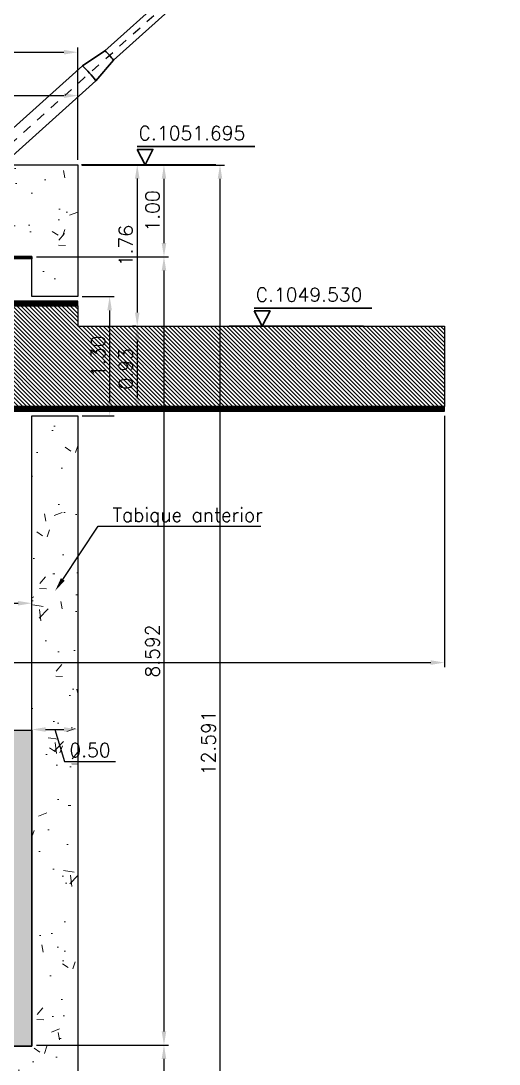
# Model space of a CAD drawing. Header units: metres. Extents: x 1080427 to 1081241, y 976768 to 977191.
# Drawn here: x 1080703.82 to 1080709.04, y 977065.16 to 977076.53 of the extents above; entities that cross this region are included whole.
import ezdxf
from ezdxf import colors
from ezdxf.entities.mleader import LeaderData, LeaderLine
from ezdxf.math import Vec2, Vec3

# ---------------------------------------------------------------- set-up
doc = ezdxf.new("R2010")
doc.units = ezdxf.units.M
doc.header["$LTSCALE"] = 25.4
doc.linetypes.add('DASHDOT', pattern=[1, 0.5, -0.25, 0, -0.25])
for name, color, linetype in [('CONTRAPESO', 3, 'Continuous'), ('DIMCONTRAPESO', 1, 'Continuous'), ('EJECABLES', 203, 'DASHDOT'), ('PERFIL MET', 37, 'Continuous'), ('SOLIDOS', 9, 'Continuous')]:
    doc.layers.add(name, color=color, linetype=linetype)
for name, color, linetype, lineweight in [('COTA', 1, 'Continuous', 30), ('COTACIM', 20, 'Continuous', 5), ('DUCTO', 142, 'Continuous', 30), ('PLATINA', 54, 'Continuous', 30), ('SOLIDOREFCONT', 254, 'Continuous', 5)]:
    doc.layers.add(name, color=color, linetype=linetype, lineweight=lineweight)
doc.styles.add('romans', font='romans.shx')
doc.dimstyles.new('Copy 75', dxfattribs={"dimtxt": 0.15, "dimasz": 0.15, "dimexe": 0.05, "dimexo": 0.05, "dimgap": 0.05, "dimtad": 1, "dimzin": 0, "dimdsep": 46, "dimtxsty": 'romans', "dimcen": 0.002, "dimclrd": 1, "dimclre": 1, "dimclrt": 3, "dimadec": 4, "dimazin": 0, "dimtfac": 1, "dimtofl": 0, "dimtmove": 1, "dimatfit": 3, "dimfxl": 1, "dimtolj": 1, "dimtzin": 0, "dimarcsym": 1})
pattern_1 = [(45, (0, 0), (-0.002245064030267288, 0.002245064030267288), [])]

# ---------------------------------------------------------------- blocks, each defined once
blk = doc.blocks.new('*D102')
at = {"layer": 'COTA', "color": 1, "lineweight": -2, "transparency": 16777216}
for p, q in [((1080704.488818685, 977074.9603397719), (1080705.138253978, 977074.9603397719)), ((1080705.088253978, 977074.8103397719), (1080705.088253978, 977073.350339772))]:
    blk.add_line(p, q, dxfattribs=at)
at = {"layer": 'COTA', "color": 1, "transparency": 16777216}
for points in [[(1080705.063253978, 977074.8103397719), (1080705.113253978, 977074.8103397719), (1080705.088253978, 977074.9603397719)], [(1080705.063253978, 977073.350339772), (1080705.113253978, 977073.350339772), (1080705.088253978, 977073.2003397719)]]:
    blk.add_solid(points, dxfattribs=at)
at = {"layer": 'Defpoints', "color": 0, "transparency": 16777216}
for p in [(1080704.438818685, 977074.9603397719), (1080705.088253978, 977073.2003397719), (1080705.088253978, 977073.2003397719)]:
    blk.add_point(p, dxfattribs=at)
at = {"layer": 'COTA', "color": 3, "transparency": 16777216, "insert": (1080704.963253978, 977074.080339772), "char_height": 0.15, "attachment_point": 5, "rotation": 90, "style": 'romans'}
blk.add_mtext('\\A1;1.76', dxfattribs=at)
blk = doc.blocks.new('*D103')
at = {"layer": 'COTA', "color": 1, "lineweight": -2, "transparency": 16777216}
for p, q in [((1080687.439200955, 977075.0164446845), (1080687.439200955, 977076.2368018586)), ((1080687.589200955, 977076.1868018586), (1080704.288818685, 977076.1868018586)), ((1080704.438818685, 977075.0144447949), (1080704.438818685, 977076.2368018586))]:
    blk.add_line(p, q, dxfattribs=at)
at = {"layer": 'COTA', "color": 1, "transparency": 16777216}
for points in [[(1080687.589200955, 977076.2118018586), (1080687.589200955, 977076.1618018586), (1080687.439200955, 977076.1868018586)], [(1080704.288818685, 977076.2118018586), (1080704.288818685, 977076.1618018586), (1080704.438818685, 977076.1868018586)]]:
    blk.add_solid(points, dxfattribs=at)
at = {"layer": 'Defpoints', "color": 0, "transparency": 16777216}
for p in [(1080704.438818685, 977076.1868018586), (1080687.439200955, 977074.9664446844), (1080704.438818685, 977074.9644447948)]:
    blk.add_point(p, dxfattribs=at)
at = {"layer": 'COTA', "color": 3, "transparency": 16777216, "insert": (1080695.93900982, 977076.3118018586), "char_height": 0.15, "attachment_point": 5, "style": 'romans'}
blk.add_mtext('\\A1;17.00', dxfattribs=at)
blk = doc.blocks.new('*D110')
at = {"layer": 'COTA', "color": 1, "lineweight": -2, "transparency": 16777216}
for p, q in [((1080708.438778596, 977072.2258459799), (1080708.438778596, 977069.485594596)), ((1080688.089259783, 977069.5355945961), (1080708.288778596, 977069.5355945961))]:
    blk.add_line(p, q, dxfattribs=at)
at = {"layer": 'COTA', "color": 1, "transparency": 16777216}
for points in [[(1080688.089259783, 977069.5605945961), (1080688.089259783, 977069.510594596), (1080687.939259783, 977069.5355945961)], [(1080708.288778596, 977069.5605945961), (1080708.288778596, 977069.510594596), (1080708.438778596, 977069.5355945961)]]:
    blk.add_solid(points, dxfattribs=at)
at = {"layer": 'Defpoints', "color": 0, "transparency": 16777216}
for p in [(1080708.438778596, 977072.2758459799), (1080687.939259783, 977069.5355945961), (1080708.438778596, 977069.5355945961)]:
    blk.add_point(p, dxfattribs=at)
at = {"layer": 'COTA', "color": 3, "transparency": 16777216, "insert": (1080698.18901919, 977069.6605945961), "char_height": 0.15, "attachment_point": 5, "style": 'romans'}
blk.add_mtext('\\A1;20.50', dxfattribs=at)
blk = doc.blocks.new('*D105')
at = {"layer": 'COTA', "color": 1, "lineweight": -2, "transparency": 16777216}
for p, q in [((1080704.089259783, 977068.8062600592), (1080704.288978488, 977068.8062600592)), ((1080704.189119135, 977068.8062600592), (1080704.294119135, 977068.4562600593)), ((1080704.294119135, 977068.4562600593), (1080704.851261993, 977068.4562600593))]:
    blk.add_line(p, q, dxfattribs=at)
at = {"layer": 'COTA', "color": 1, "transparency": 16777216}
for points in [[(1080704.089259783, 977068.8312600593), (1080704.089259783, 977068.7812600592), (1080703.939259783, 977068.8062600592)], [(1080704.288978488, 977068.8312600593), (1080704.288978488, 977068.7812600592), (1080704.438978488, 977068.8062600592)]]:
    blk.add_solid(points, dxfattribs=at)
at = {"layer": 'Defpoints', "color": 0, "transparency": 16777216}
for p in [(1080703.939259783, 977068.8062600592), (1080704.438978488, 977068.8062600594), (1080704.438978488, 977068.8062600592)]:
    blk.add_point(p, dxfattribs=at)
at = {"layer": 'COTA', "color": 3, "transparency": 16777216, "insert": (1080704.572690564, 977068.5812600593), "char_height": 0.15, "attachment_point": 5, "style": 'romans'}
blk.add_mtext('\\A1;0.50', dxfattribs=at)
blk = doc.blocks.new('*D97')
at = {"layer": 'Defpoints', "color": 0, "transparency": 16777216}
for p in [(1080699.938965629, 977071.7232548719), (1080703.939259783, 977070.1822700725), (1080703.939259783, 977070.1822700725)]:
    blk.add_point(p, dxfattribs=at)
at = {"layer": 'DIMCONTRAPESO', "color": 1, "lineweight": -2, "transparency": 16777216}
for p, q in [((1080699.938965629, 977071.6732548719), (1080699.938965629, 977070.1322700725)), ((1080700.088965629, 977070.1822700725), (1080703.789259783, 977070.1822700725))]:
    blk.add_line(p, q, dxfattribs=at)
at = {"layer": 'DIMCONTRAPESO', "color": 1, "transparency": 16777216}
for points in [[(1080700.088965629, 977070.2072700725), (1080700.088965629, 977070.1572700725), (1080699.938965629, 977070.1822700725)], [(1080703.789259783, 977070.2072700725), (1080703.789259783, 977070.1572700725), (1080703.939259783, 977070.1822700725)]]:
    blk.add_solid(points, dxfattribs=at)
at = {"layer": 'DIMCONTRAPESO', "color": 3, "transparency": 16777216, "insert": (1080701.939112706, 977070.3072700725), "char_height": 0.15, "attachment_point": 5, "style": 'romans'}
blk.add_mtext('\\A1;4.00', dxfattribs=at)
blk = doc.blocks.new('tir')
at = {"layer": 'DUCTO'}
for p, q in [((1080511.83638699, 977008.5160273126), (1080513.543043579, 977008.5161831364)), ((1080511.836907378, 977008.3760259475), (1080513.543032915, 977008.37618561))]:
    blk.add_line(p, q, dxfattribs=at)
for points in [[(1080505.328072925, 977008.5653855414), (1080505.603072925, 977008.5654091103)], [(1080505.733068108, 977008.5555077032), (1080511.543241181, 977008.5560056631)], [(1080511.543241181, 977008.5560056631), (1080511.836255565, 977008.5160272893)], [(1080505.32811287, 977008.3254074359), (1080505.603112872, 977008.3254136156)], [(1080505.733086963, 977008.3355077041), (1080511.543260036, 977008.3360056642)], [(1080511.543260036, 977008.3360056642), (1080511.836907378, 977008.3760308315)]]:
    blk.add_lwpolyline(points, dxfattribs=at)
for points in [[(1080505.603113705, 977008.3204091132), (1080505.683092707, 977008.320415968), (1080505.683072092, 977008.5704159667), (1080505.603072093, 977008.5704077805)], [(1080505.683122265, 977008.2755034216), (1080505.733092106, 977008.275507704), (1080505.733062966, 977008.6155077033), (1080505.683093125, 977008.61550342)]]:
    blk.add_lwpolyline(points, close=True, dxfattribs=at)
for centre, radius, start, end in [((1080510.656986465, 977008.4459297067), 0.8930644645994985, 352.9297418690614, 7.080079153882643), ((1080511.251352555, 977008.4433042796), 0.5894066242695094, 353.4461152477661, 7.087410311340934)]:
    blk.add_arc(centre, radius, start, end, dxfattribs=at)
blk.add_ellipse((1080505.328039857, 977008.4453876906), major_axis=(-3.306799177286555e-05, -0.1199978507391652), ratio=0.04456574915158485, dxfattribs=at)
at = {"layer": 'DUCTO', "extrusion": (0, 0, -0.9999999999999998)}
blk.add_ellipse((1080513.54301544, 977008.4111786617), major_axis=(1.74751400463253e-05, -0.03499305174499892), ratio=0.2442992756047625, dxfattribs=at)
at = {"layer": 'DUCTO', "extrusion": (0, 0, -1)}
blk.add_ellipse((1080513.542949842, 977008.481178864), major_axis=(1.748219530441295e-05, -0.03500717952941799), ratio=0.24420068418592, start_param=3.14808674122023, end_param=6.280903449001622, dxfattribs=at)
at = {"layer": 'EJECABLES', "ltscale": 0.008}
blk.add_lwpolyline([(1080505.360600902, 977008.4454757803), (1080513.540696156, 977008.4461768557)], dxfattribs=at)
blk = doc.blocks.new('*D232')
at = {"layer": 'Defpoints', "color": 0, "transparency": 16777216}
for p in [(1080704.438818685, 977075.7138617919), (1080693.369175506, 977075.5552750548), (1080704.438818685, 977074.9810370329)]:
    blk.add_point(p, dxfattribs=at)
at = {"layer": 'DIMCONTRAPESO', "color": 1, "lineweight": -2, "transparency": 16777216}
for p, q in [((1080693.369175506, 977075.6052750548), (1080693.369175506, 977075.7638617919)), ((1080704.438818685, 977075.031037033), (1080704.438818685, 977075.7638617919)), ((1080693.519175506, 977075.7138617919), (1080704.288818685, 977075.7138617919))]:
    blk.add_line(p, q, dxfattribs=at)
at = {"layer": 'DIMCONTRAPESO', "color": 1, "transparency": 16777216}
for points in [[(1080693.519175506, 977075.7388617919), (1080693.519175506, 977075.6888617919), (1080693.369175506, 977075.7138617919)], [(1080704.288818685, 977075.7388617919), (1080704.288818685, 977075.6888617919), (1080704.438818685, 977075.7138617919)]]:
    blk.add_solid(points, dxfattribs=at)
at = {"layer": 'DIMCONTRAPESO', "color": 3, "transparency": 16777216, "insert": (1080698.903997096, 977075.8388617919), "char_height": 0.15, "attachment_point": 5, "style": 'romans'}
blk.add_mtext('\\A1;11.07', dxfattribs=at)
blk = doc.blocks.new('*D691')
at = {"layer": 'COTA', "color": 1, "lineweight": -2, "transparency": 16777216}
for p, q in [((1080704.488860548, 977073.5239812343), (1080704.837059072, 977073.5239812343)), ((1080704.787059071, 977073.3739812343), (1080704.787059071, 977072.3739812358)), ((1080704.488915039, 977072.2239812358), (1080704.837059072, 977072.2239812358))]:
    blk.add_line(p, q, dxfattribs=at)
at = {"layer": 'COTA', "color": 1, "transparency": 16777216}
for points in [[(1080704.762059072, 977073.3739812343), (1080704.812059071, 977073.3739812343), (1080704.787059071, 977073.5239812343)], [(1080704.762059072, 977072.3739812358), (1080704.812059071, 977072.3739812358), (1080704.787059071, 977072.2239812358)]]:
    blk.add_solid(points, dxfattribs=at)
at = {"layer": 'Defpoints', "color": 0, "transparency": 16777216}
for p in [(1080704.438860548, 977073.5239812343), (1080704.438915039, 977072.2239812358), (1080704.787059071, 977072.2239812358)]:
    blk.add_point(p, dxfattribs=at)
at = {"layer": 'COTA', "color": 3, "transparency": 16777216, "insert": (1080704.662059071, 977072.8739812352), "char_height": 0.15, "attachment_point": 5, "rotation": 90, "style": 'romans'}
blk.add_mtext('\\A1;1.30', dxfattribs=at)
blk = doc.blocks.new('*D696')
at = {"layer": 'COTA', "color": 1, "lineweight": -2, "transparency": 16777216}
for p, q in [((1080705.072652697, 977073.2003397719), (1080705.038253978, 977073.2003397719)), ((1080705.088253978, 977073.0503397719), (1080705.088253978, 977072.4239707632)), ((1080705.072652697, 977072.2739707632), (1080705.038253978, 977072.2739707632))]:
    blk.add_line(p, q, dxfattribs=at)
at = {"layer": 'COTA', "color": 1, "transparency": 16777216}
for points in [[(1080705.063253978, 977073.0503397719), (1080705.113253978, 977073.0503397719), (1080705.088253978, 977073.2003397719)], [(1080705.063253978, 977072.4239707632), (1080705.113253978, 977072.4239707632), (1080705.088253978, 977072.2739707632)]]:
    blk.add_solid(points, dxfattribs=at)
at = {"layer": 'Defpoints', "color": 0, "transparency": 16777216}
for p in [(1080705.122652697, 977073.2003397719), (1080705.088253978, 977072.2739707632), (1080705.122652697, 977072.2739707632)]:
    blk.add_point(p, dxfattribs=at)
at = {"layer": 'COTA', "color": 3, "transparency": 16777216, "insert": (1080704.963253978, 977072.7371552676), "char_height": 0.15, "attachment_point": 5, "rotation": 90, "style": 'romans'}
blk.add_mtext('\\A1;0.93', dxfattribs=at)
blk = doc.blocks.new('*D971')
at = {"layer": 'COTA', "color": 1, "lineweight": -2, "transparency": 16777216}
for p, q in [((1080704.488799124, 977074.9573397909), (1080705.429608448, 977074.9573397909)), ((1080705.379608448, 977074.8073397909), (1080705.379608448, 977074.1079713329)), ((1080703.988813681, 977073.9579713328), (1080705.429608448, 977073.9579713328))]:
    blk.add_line(p, q, dxfattribs=at)
at = {"layer": 'COTA', "color": 1, "transparency": 16777216}
for points in [[(1080705.354608448, 977074.8073397909), (1080705.404608448, 977074.8073397909), (1080705.379608448, 977074.9573397909)], [(1080705.354608448, 977074.1079713329), (1080705.404608448, 977074.1079713329), (1080705.379608448, 977073.9579713328)]]:
    blk.add_solid(points, dxfattribs=at)
at = {"layer": 'Defpoints', "color": 0, "transparency": 16777216}
for p in [(1080704.438799124, 977074.9573397909), (1080703.938813681, 977073.9579713328), (1080705.379608448, 977073.9579713328)]:
    blk.add_point(p, dxfattribs=at)
at = {"layer": 'COTA', "color": 3, "transparency": 16777216, "insert": (1080705.254608448, 977074.457655562), "char_height": 0.15, "attachment_point": 5, "rotation": 90, "style": 'romans'}
blk.add_mtext('\\A1;1.00', dxfattribs=at)
blk = doc.blocks.new('*D974')
at = {"layer": 'COTA', "color": 1, "lineweight": -2, "transparency": 16777216}
for p, q in [((1080704.48881683, 977074.9573397685), (1080706.04062224, 977074.9573397685)), ((1080705.99062224, 977074.8073397685), (1080705.99062224, 977062.5163397685)), ((1080704.489071255, 977062.3663397685), (1080706.04062224, 977062.3663397685))]:
    blk.add_line(p, q, dxfattribs=at)
at = {"layer": 'COTA', "color": 1, "transparency": 16777216}
for points in [[(1080705.96562224, 977074.8073397685), (1080706.01562224, 977074.8073397685), (1080705.99062224, 977074.9573397685)], [(1080705.96562224, 977062.5163397685), (1080706.01562224, 977062.5163397685), (1080705.99062224, 977062.3663397685)]]:
    blk.add_solid(points, dxfattribs=at)
at = {"layer": 'Defpoints', "color": 0, "transparency": 16777216}
for p in [(1080704.43881683, 977074.9573397685), (1080704.439071255, 977062.3663397685), (1080705.99062224, 977062.3663397685)]:
    blk.add_point(p, dxfattribs=at)
at = {"layer": 'COTA', "color": 3, "transparency": 16777216, "insert": (1080705.86562224, 977068.6618397686), "char_height": 0.15, "attachment_point": 5, "rotation": 90, "style": 'romans'}
blk.add_mtext('\\A1;12.591', dxfattribs=at)
blk = doc.blocks.new('*D966')
at = {"layer": 'COTA', "color": 1, "lineweight": -2, "transparency": 16777216}
for p, q in [((1080703.988813681, 977073.9579713328), (1080705.429608448, 977073.9579713328)), ((1080705.379608448, 977073.8079713328), (1080705.379608448, 977065.5163397685)), ((1080703.989257928, 977065.3663397685), (1080705.429608448, 977065.3663397685))]:
    blk.add_line(p, q, dxfattribs=at)
at = {"layer": 'COTA', "color": 1, "transparency": 16777216}
for points in [[(1080705.354608448, 977073.8079713328), (1080705.404608448, 977073.8079713328), (1080705.379608448, 977073.9579713328)], [(1080705.354608448, 977065.5163397685), (1080705.404608448, 977065.5163397685), (1080705.379608448, 977065.3663397685)]]:
    blk.add_solid(points, dxfattribs=at)
at = {"layer": 'Defpoints', "color": 0, "transparency": 16777216}
for p in [(1080703.938813681, 977073.9579713328), (1080703.939257928, 977065.3663397685), (1080705.379608448, 977065.3663397685)]:
    blk.add_point(p, dxfattribs=at)
at = {"layer": 'COTA', "color": 3, "transparency": 16777216, "insert": (1080705.254608448, 977069.6621555508), "char_height": 0.15, "attachment_point": 5, "rotation": 90, "style": 'romans'}
blk.add_mtext('\\A1;8.592', dxfattribs=at)
blk = doc.blocks.new('*D967')
at = {"layer": 'COTA', "color": 1, "lineweight": -2, "transparency": 16777216}
for p, q in [((1080703.989257928, 977065.3663397685), (1080705.429623624, 977065.3663397685)), ((1080705.379623624, 977065.2163397685), (1080705.379623624, 977062.5163397685)), ((1080704.48881683, 977062.3663397685), (1080705.429623624, 977062.3663397685))]:
    blk.add_line(p, q, dxfattribs=at)
at = {"layer": 'COTA', "color": 1, "transparency": 16777216}
for points in [[(1080705.354623624, 977065.2163397685), (1080705.404623624, 977065.2163397685), (1080705.379623624, 977065.3663397685)], [(1080705.354623624, 977062.5163397685), (1080705.404623624, 977062.5163397685), (1080705.379623624, 977062.3663397685)]]:
    blk.add_solid(points, dxfattribs=at)
at = {"layer": 'Defpoints', "color": 0, "transparency": 16777216}
for p in [(1080703.939257928, 977065.3663397685), (1080704.43881683, 977062.3663397685), (1080705.379623624, 977062.3663397685)]:
    blk.add_point(p, dxfattribs=at)
at = {"layer": 'COTA', "color": 3, "transparency": 16777216, "insert": (1080705.254623624, 977063.8663397686), "char_height": 0.15, "attachment_point": 5, "rotation": 90, "style": 'romans'}
blk.add_mtext('\\A1;3.00', dxfattribs=at)

msp = doc.modelspace()

# ---------------------------------------------------------------- hatches: boundary and pattern name
at = {"layer": 'PERFIL MET'}
h = msp.add_hatch(dxfattribs=at)
h.set_pattern_fill('ANSI31', color=256, scale=0.001)
h.set_pattern_definition(pattern_1)
h.paths.add_polyline_path([(1080687.93925994, 977073.960336568), (1080703.9389791, 977073.9603397719), (1080703.938978943, 977073.9349397718), (1080687.939259783, 977073.9349365678)])
h = msp.add_hatch(dxfattribs=at)
h.set_pattern_fill('ANSI31', color=256, scale=0.001)
h.set_pattern_definition(pattern_1)
h.paths.add_polyline_path([(1080687.939259783, 977073.4739707632), (1080687.939259783, 977073.4231707632), (1080704.438979537, 977073.4231707632), (1080704.438979262, 977073.4740816075)])
h = msp.add_hatch(dxfattribs=at)
h.set_pattern_fill('ANSI31', color=256, scale=0.01, angle=90)
h.set_pattern_definition([(135, (0, 0), (-0.02245064030267288, -0.02245064030267288), [])])
h.paths.add_polyline_path([(1080687.939259783, 977073.4231707632), (1080704.438979537, 977073.4231707632), (1080704.438979399, 977073.2003397719), (1080708.438818685, 977073.2003397719), (1080708.438818685, 977072.3247707632), (1080687.939259783, 977072.3247707632)])
h = msp.add_hatch(dxfattribs=at)
h.set_pattern_fill('ANSI31', color=256, scale=0.001)
h.set_pattern_definition(pattern_1)
h.paths.add_polyline_path([(1080687.939259783, 977072.3247707632), (1080687.939259783, 977072.2739707632), (1080708.438818822, 977072.2739707632), (1080708.438818548, 977072.3248816076)])
at = {"layer": 'SOLIDOREFCONT', "true_color": 0x5b5b5b, "transparency": 33554546}
h = msp.add_hatch(dxfattribs=at)
h.set_pattern_fill('AR-CONC', color=251, scale=0.005)
h.set_pattern_definition([(49.99999999999999, (0, 0), (0.91092334498002, -0.07969542769451543), [0.09525, -1.04775]), (355, (0, 0), (-0.1762171071248467, 0.9552842261951757), [0.0762, -0.83820292085]), (100.4514447, (0.075910035, -0.0066412675), (0.7347062354517664, 0.8755887595609755), [0.080950044, -0.8904512229999999]), (46.18420000000002, (0, 0.254), (1.35539520446065, -0.2102116396636357), [0.142875, -1.571625]), (96.63555760999996, (0.1129495, 0.2364825), (1.187020670257515, 1.237130622988608), [0.1214251157, -1.3356780408]), (351.1841511700001, (0, 0.254), (1.187020670324885, 1.237130622927663), [0.11429983535, -1.2572986596]), (21, (0.127, 0.1905), (0.7580719563456624, -0.5113259909354381), [0.09525, -1.04775]), (326.0000000000001, (0.127, 0.1905), (0.3090101417382354, 0.9209398306115963), [0.0762, -0.8382]), (71.45144499999999, (0.190172663, 0.1478895005), (1.067082096393581, 0.4096138444295262), [0.08095004400000001, -0.8904496879999999]), (37.50000000000001, (0, 0), (0.01544301625295908, 0.4227751943657655), [0, -0.82804, 0, -0.8509000000000001, 0, -0.8413750000000001]), (7.499999999999999, (0, 0), (0.3340983125515287, 0.5009028740905975), [0, -0.48514, 0, -0.80899, 0, -0.320675]), (327.5, (-0.28321, 0), (0.677952975834357, -0.02864371996336722), [0, -0.3175, 0, -0.9906, 0, -1.31445]), (317.5, (-0.41021, 0), (0.7406459069300902, 0.1271324551666652), [0, -0.41275, 0, -0.65786, 0, -0.93345])])
h.paths.add_polyline_path([(1080687.939259783, 977065.355339772), (1080687.939259783, 977073.9603397719), (1080703.939259783, 977073.9603397719), (1080703.939259783, 977073.5239602921), (1080704.438860548, 977073.5239812343), (1080704.438979399, 977074.9603397719), (1080687.439259783, 977074.9603397719), (1080687.439259783, 977062.355339772), (1080704.43907311, 977062.355339772), (1080704.438885688, 977072.2239812345), (1080703.939259783, 977072.2239602918), (1080703.939259783, 977065.355339772)])
at = {"layer": 'SOLIDOS'}
h = msp.add_hatch(dxfattribs=at)
h.set_pattern_fill('SWAMP', color=252, scale=0.005)
h.set_pattern_definition([(0, (0, 0), (0.0635, 0.109985226181), [0.015875, -0.111125]), (90, (0.0079375, 0), (-0.06349999999999999, 0.109985226181), [0.0079375, -0.212032952362]), (90, (0.009921875, 0), (-0.06349999999999999, 0.109985226181), [0.006350000000000001, -0.213620452362]), (90, (0.005953125, 0), (-0.06349999999999999, 0.109985226181), [0.006350000000000001, -0.213620452362]), (59.99999999999999, (0.01190625, 0), (-0.06349999991372332, 0.1099852262308119), [0.00508, -0.12192]), (120, (0.00396875, 0), (-0.1269999999137233, 4.981188794772607e-11), [0.005079999999999999, -0.12192])])
h.paths.add_polyline_path([(1080703.936804338, 977068.8008078557), (1080687.939259783, 977068.8008055863), (1080687.939259783, 977065.3553397721), (1080703.939259783, 977065.355339772)])

# ---------------------------------------------------------------- linework, layer by layer
at = {"layer": 'CONTRAPESO'}
for points in [[(1080704.438885688, 977072.2239812345), (1080704.43907311, 977062.355339772), (1080687.439259783, 977062.355339772), (1080687.439259783, 977074.9603397719), (1080704.438979399, 977074.9603397719), (1080704.438860548, 977073.5239812343), (1080703.939259783, 977073.5239602921), (1080703.939259783, 977073.9603397719), (1080687.939259783, 977073.9603397719), (1080687.939259783, 977065.355339772), (1080703.939259783, 977065.355339772), (1080703.939259783, 977072.2239602918)], [(1080687.93922274, 977068.8005333612), (1080703.938823168, 977068.800808142), (1080703.939259783, 977065.355339772), (1080687.939296826, 977065.3553397721)]]:
    msp.add_lwpolyline(points, close=True, dxfattribs=at)
at = {"layer": 'COTA', "color": 2}
for points in [[(1080705.087937036, 977075.1590283513), (1080706.368898845, 977075.1590283513)], [(1080705.945458128, 977074.9603397719), (1080704.480191354, 977074.9603397719)], [(1080706.364997848, 977073.3990283513), (1080707.645959657, 977073.3990283513)], [(1080707.556596978, 977073.2003397719), (1080706.091330204, 977073.2003397719)]]:
    msp.add_lwpolyline(points, dxfattribs=at)
for points in [[(1080705.087937036, 977075.1277513338), (1080705.260036108, 977075.1277513338), (1080705.173986572, 977074.9603397719), (1080705.173986572, 977074.9603397719)], [(1080706.364997848, 977073.3677513337), (1080706.53709692, 977073.3677513337), (1080706.451047384, 977073.2003397719), (1080706.451047384, 977073.2003397719)]]:
    msp.add_lwpolyline(points, close=True, dxfattribs=at)
at = {"layer": 'PERFIL MET'}
for points in [[(1080687.93925994, 977073.960336568), (1080703.9389791, 977073.9603397719), (1080703.938978943, 977073.9349397718), (1080687.939259783, 977073.9349365678)], [(1080687.939259783, 977073.4739707632), (1080687.939259783, 977073.4231707632), (1080704.438979537, 977073.4231707632), (1080704.438979262, 977073.4740816075)], [(1080687.939259783, 977073.4231707632), (1080704.438979537, 977073.423149178), (1080704.438979399, 977073.2003397719), (1080708.438818548, 977073.2003397719), (1080708.438818548, 977072.3248816076), (1080687.939259783, 977072.3248816076)], [(1080687.939259783, 977072.3247707632), (1080687.939259783, 977072.2739707632), (1080708.438818822, 977072.2739707632), (1080708.438818548, 977072.3248816076)]]:
    msp.add_lwpolyline(points, close=True, dxfattribs=at)
msp.add_lwpolyline([(1080708.438818685, 977072.3247707632), (1080700.698803103, 977072.3247707632)], dxfattribs=at)

# ---------------------------------------------------------------- block references
at = {"layer": 'DIMCONTRAPESO', "rotation": 41.90898136566158}
msp.add_blockref('tir', (929170.501259844, -471747.2680509811), dxfattribs=at)
at = {"layer": 'PLATINA', "color": 252, "transparency": 33554531, "rotation": 41.90957631185507}
msp.add_blockref('tir', (929187.5455351765, -471748.8414187565), dxfattribs=at)

# ---------------------------------------------------------------- texts
at = {"layer": 'COTA', "color": 3, "char_height": 0.15, "attachment_point": 1, "style": 'romans'}
for s, insert in [('C.1051.695', (1080705.102910483, 977075.379611191)), ('C.1049.530', (1080706.379971296, 977073.619611191))]:
    msp.add_mtext(s, dxfattribs=dict(at, insert=insert))

# ---------------------------------------------------------------- dimensions: what is measured, and where the dimension line sits
at = {"layer": 'COTA', "color": 4}
dim = msp.add_linear_dim(base=(1080704.438818685, 977076.1868018586), p1=(1080687.439200955, 977074.9664446844), p2=(1080704.438818685, 977074.9644447948), dimstyle='Copy 75', dxfattribs=at)
dim.commit()
dim.dimension.update_dxf_attribs({"geometry": '*D103', "text_midpoint": (1080695.93900982, 977076.3118018586)})
at = {"layer": 'COTA'}
for base, p1, p2, picture, middle in [((1080705.379608448, 977073.9579713328), (1080704.438799124, 977074.9573397909), (1080703.938813681, 977073.9579713328), '*D971', (1080705.254608448, 977074.457655562)), ((1080705.379623624, 977062.3663397685), (1080703.939257928, 977065.3663397685), (1080704.43881683, 977062.3663397685), '*D967', (1080705.254623624, 977063.8663397686))]:
    dim = msp.add_linear_dim(base=base, p1=p1, p2=p2, angle=90, dimstyle='Copy 75', dxfattribs=at)
    dim.commit()
    dim.dimension.update_dxf_attribs({"geometry": picture, "text_midpoint": middle})
at = {"layer": 'COTA', "color": 2}
for base, p1, p2, picture, middle in [((1080705.99062224, 977062.3663397685), (1080704.43881683, 977074.9573397685), (1080704.439071255, 977062.3663397685), '*D974', (1080705.86562224, 977068.6618397686)), ((1080705.379608448, 977065.3663397685), (1080703.938813681, 977073.9579713328), (1080703.939257928, 977065.3663397685), '*D966', (1080705.254608448, 977069.6621555508))]:
    dim = msp.add_linear_dim(base=base, p1=p1, p2=p2, angle=90, dimstyle='Copy 75', override={"dimdec": 3}, dxfattribs=at)
    dim.commit()
    dim.dimension.update_dxf_attribs({"geometry": picture, "text_midpoint": middle})
at = {"layer": 'COTA', "color": 4}
dim = msp.add_linear_dim(base=(1080705.088253978, 977073.2003397719), p1=(1080704.438818685, 977074.9603397719), p2=(1080705.088253978, 977073.2003397719), angle=90, dimstyle='Copy 75', dxfattribs=at)
dim.commit()
dim.dimension.update_dxf_attribs({"geometry": '*D102', "text_midpoint": (1080704.963253978, 977074.080339772)})
at = {"layer": 'COTA', "color": 2}
for base, p1, p2, picture, middle in [((1080704.787059071, 977072.2239812358), (1080704.438860548, 977073.5239812343), (1080704.438915039, 977072.2239812358), '*D691', (1080704.662059071, 977072.8739812352)), ((1080705.088253978, 977072.2739707632), (1080705.122652697, 977073.2003397719), (1080705.122652697, 977072.2739707632), '*D696', (1080704.963253978, 977072.7371552676))]:
    dim = msp.add_linear_dim(base=base, p1=p1, p2=p2, angle=90, dimstyle='Copy 75', dxfattribs=at)
    dim.commit()
    dim.dimension.update_dxf_attribs({"geometry": picture, "text_midpoint": middle})
at = {"layer": 'COTA'}
for base, p1, p2, picture, middle in [((1080708.438778596, 977069.5355945961), (1080687.939259783, 977069.5355945961), (1080708.438778596, 977072.2758459799), '*D110', (1080698.18901919, 977069.6605945961)), ((1080704.438978488, 977068.8062600592), (1080703.939259783, 977068.8062600592), (1080704.438978488, 977068.8062600594), '*D105', (1080704.344119136, 977068.5812600593))]:
    dim = msp.add_linear_dim(base=base, p1=p1, p2=p2, dimstyle='Copy 75', dxfattribs=at)
    dim.commit()
    dim.dimension.update_dxf_attribs({"geometry": picture, "text_midpoint": middle})
at = {"layer": 'DIMCONTRAPESO'}
for base, p1, p2, picture, middle in [((1080704.438818685, 977075.7138617919), (1080693.369175506, 977075.5552750548), (1080704.438818685, 977074.9810370329), '*D232', (1080698.903997096, 977075.8388617919)), ((1080703.939259783, 977070.1822700725), (1080699.938965629, 977071.7232548719), (1080703.939259783, 977070.1822700725), '*D97', (1080701.939112706, 977070.3072700725))]:
    dim = msp.add_linear_dim(base=base, p1=p1, p2=p2, dimstyle='Copy 75', dxfattribs=at)
    dim.commit()
    dim.dimension.update_dxf_attribs({"geometry": picture, "text_midpoint": middle})

# ---------------------------------------------------------------- leaders
at = {"layer": 'COTACIM'}
ml = msp.add_multileader_mtext('Standard', dxfattribs=at)
ml.set_content('\\pxi-1,l1; Ver detalle de apoyos en plano  039-12-S4A-EST-CHI-21-55){\\C4; }', color=3, style='romans')
ml.set_leader_properties(color=1)
ml.build(insert=Vec2(0, 0))
ml.multileader.update_dxf_attribs({"text_left_attachment_type": 6, "text_right_attachment_type": 6, "dogleg_length": 0, "arrow_head_size": 0.2})
ctx = ml.context
ctx.base_point, ctx.char_height, ctx.arrow_head_size, ctx.landing_gap_size, ctx.plane_origin = Vec3(1080701.163185513, 977078.380624252), 0.2, 0.2, 0, Vec3(1080701.552463208, 977079.715642135)
ctx.left_attachment, ctx.right_attachment = 6, 6
notes = []
notes.append((ctx, [(0, (1, 1, 0), (1080701.163185513, 977078.380624252), (1, 0), 0, [(1, [(1080700.038248576, 977073.6132802814), (1080698.166638559, 977073.7840782261)], 0, [])])]))
ctx.mtext.insert, ctx.mtext.width, ctx.mtext.flow_direction = Vec3(1080701.163185513, 977078.6472909187), 7.379388367058709, 5
ml = msp.add_multileader_mtext('Standard', dxfattribs=at)
ml.set_content('Tabique anterior', color=3, style='romans')
ml.set_leader_properties(color=256)
ml.build(insert=Vec2(0, 0))
ml.multileader.update_dxf_attribs({"text_left_attachment_type": 6, "text_right_attachment_type": 6, "dogleg_length": 0.1560199508385566, "arrow_head_size": 0.15})
ctx = ml.context
ctx.base_point, ctx.char_height, ctx.arrow_head_size, ctx.landing_gap_size, ctx.plane_origin = Vec3(1080704.818474935, 977071.0209857268), 0.15, 0.15, 0, Vec3(1080708.69071182, 977069.5424421213)
ctx.left_attachment, ctx.right_attachment = 6, 6
notes.append((ctx, [(0, (1, 1, 0), (1080704.662454984, 977071.0209857268), (1, 0), 0.1560199508385566, [(0, [(1080704.19313623, 977070.3171859435)], 0, [])])]))
ctx.mtext.insert, ctx.mtext.width, ctx.mtext.flow_direction = Vec3(1080704.818474935, 977071.2209857268), 4.216741702286527, 5
for ctx, leaders in notes:
    for number, flags, end, landing, length, lines in leaders:
        leader = LeaderData()
        leader.index, (leader.has_last_leader_line, leader.has_dogleg_vector, leader.attachment_direction) = number, flags
        leader.last_leader_point, leader.dogleg_vector, leader.dogleg_length = Vec3(end), Vec3(landing), length
        for number, points, colour, breaks in lines:
            line = LeaderLine()
            line.index, line.vertices, line.color, line.breaks = number, Vec3.list(points), colors.encode_raw_color(colour), breaks
            leader.lines.append(line)
        ctx.leaders.append(leader)

doc.saveas('drawing.dxf')
